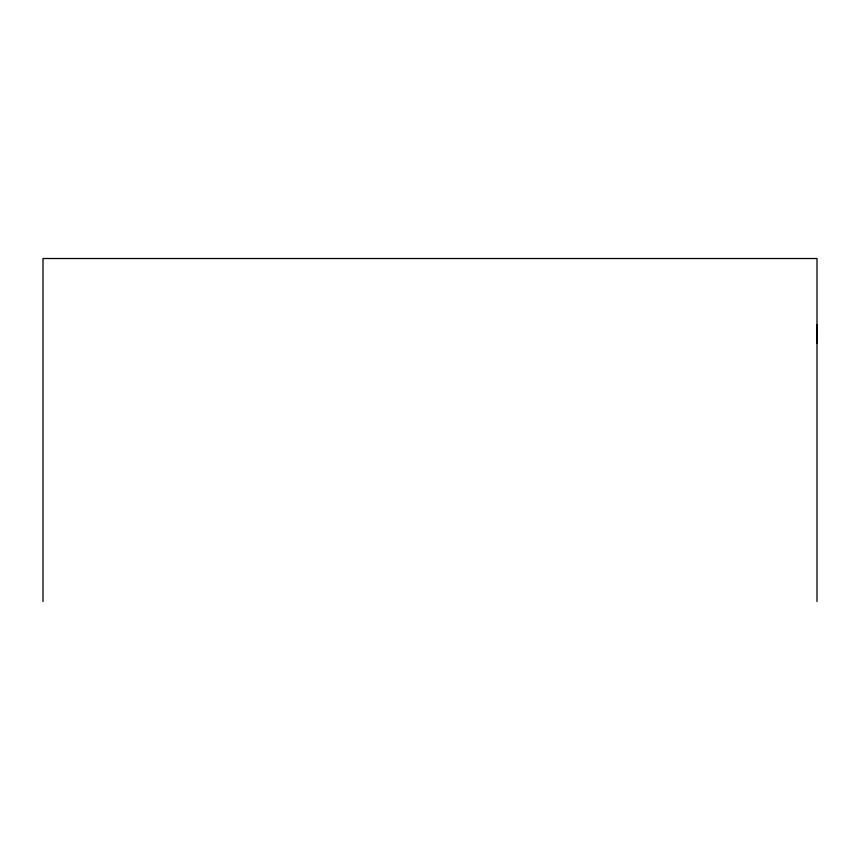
<?xml version="1.0" encoding="UTF-8"?>
<svg xmlns="http://www.w3.org/2000/svg" width="860" height="860" viewBox="0 0 860 860"><rect width="100%" height="100%" fill="white"/><g stroke="black" fill="none" stroke-linecap="round" stroke-linejoin="round"><path stroke-width="1.29" d="M817 343.065L817 324.8M817 601.484L817 258.516L43 258.516L43 601.484"/></g></svg>
